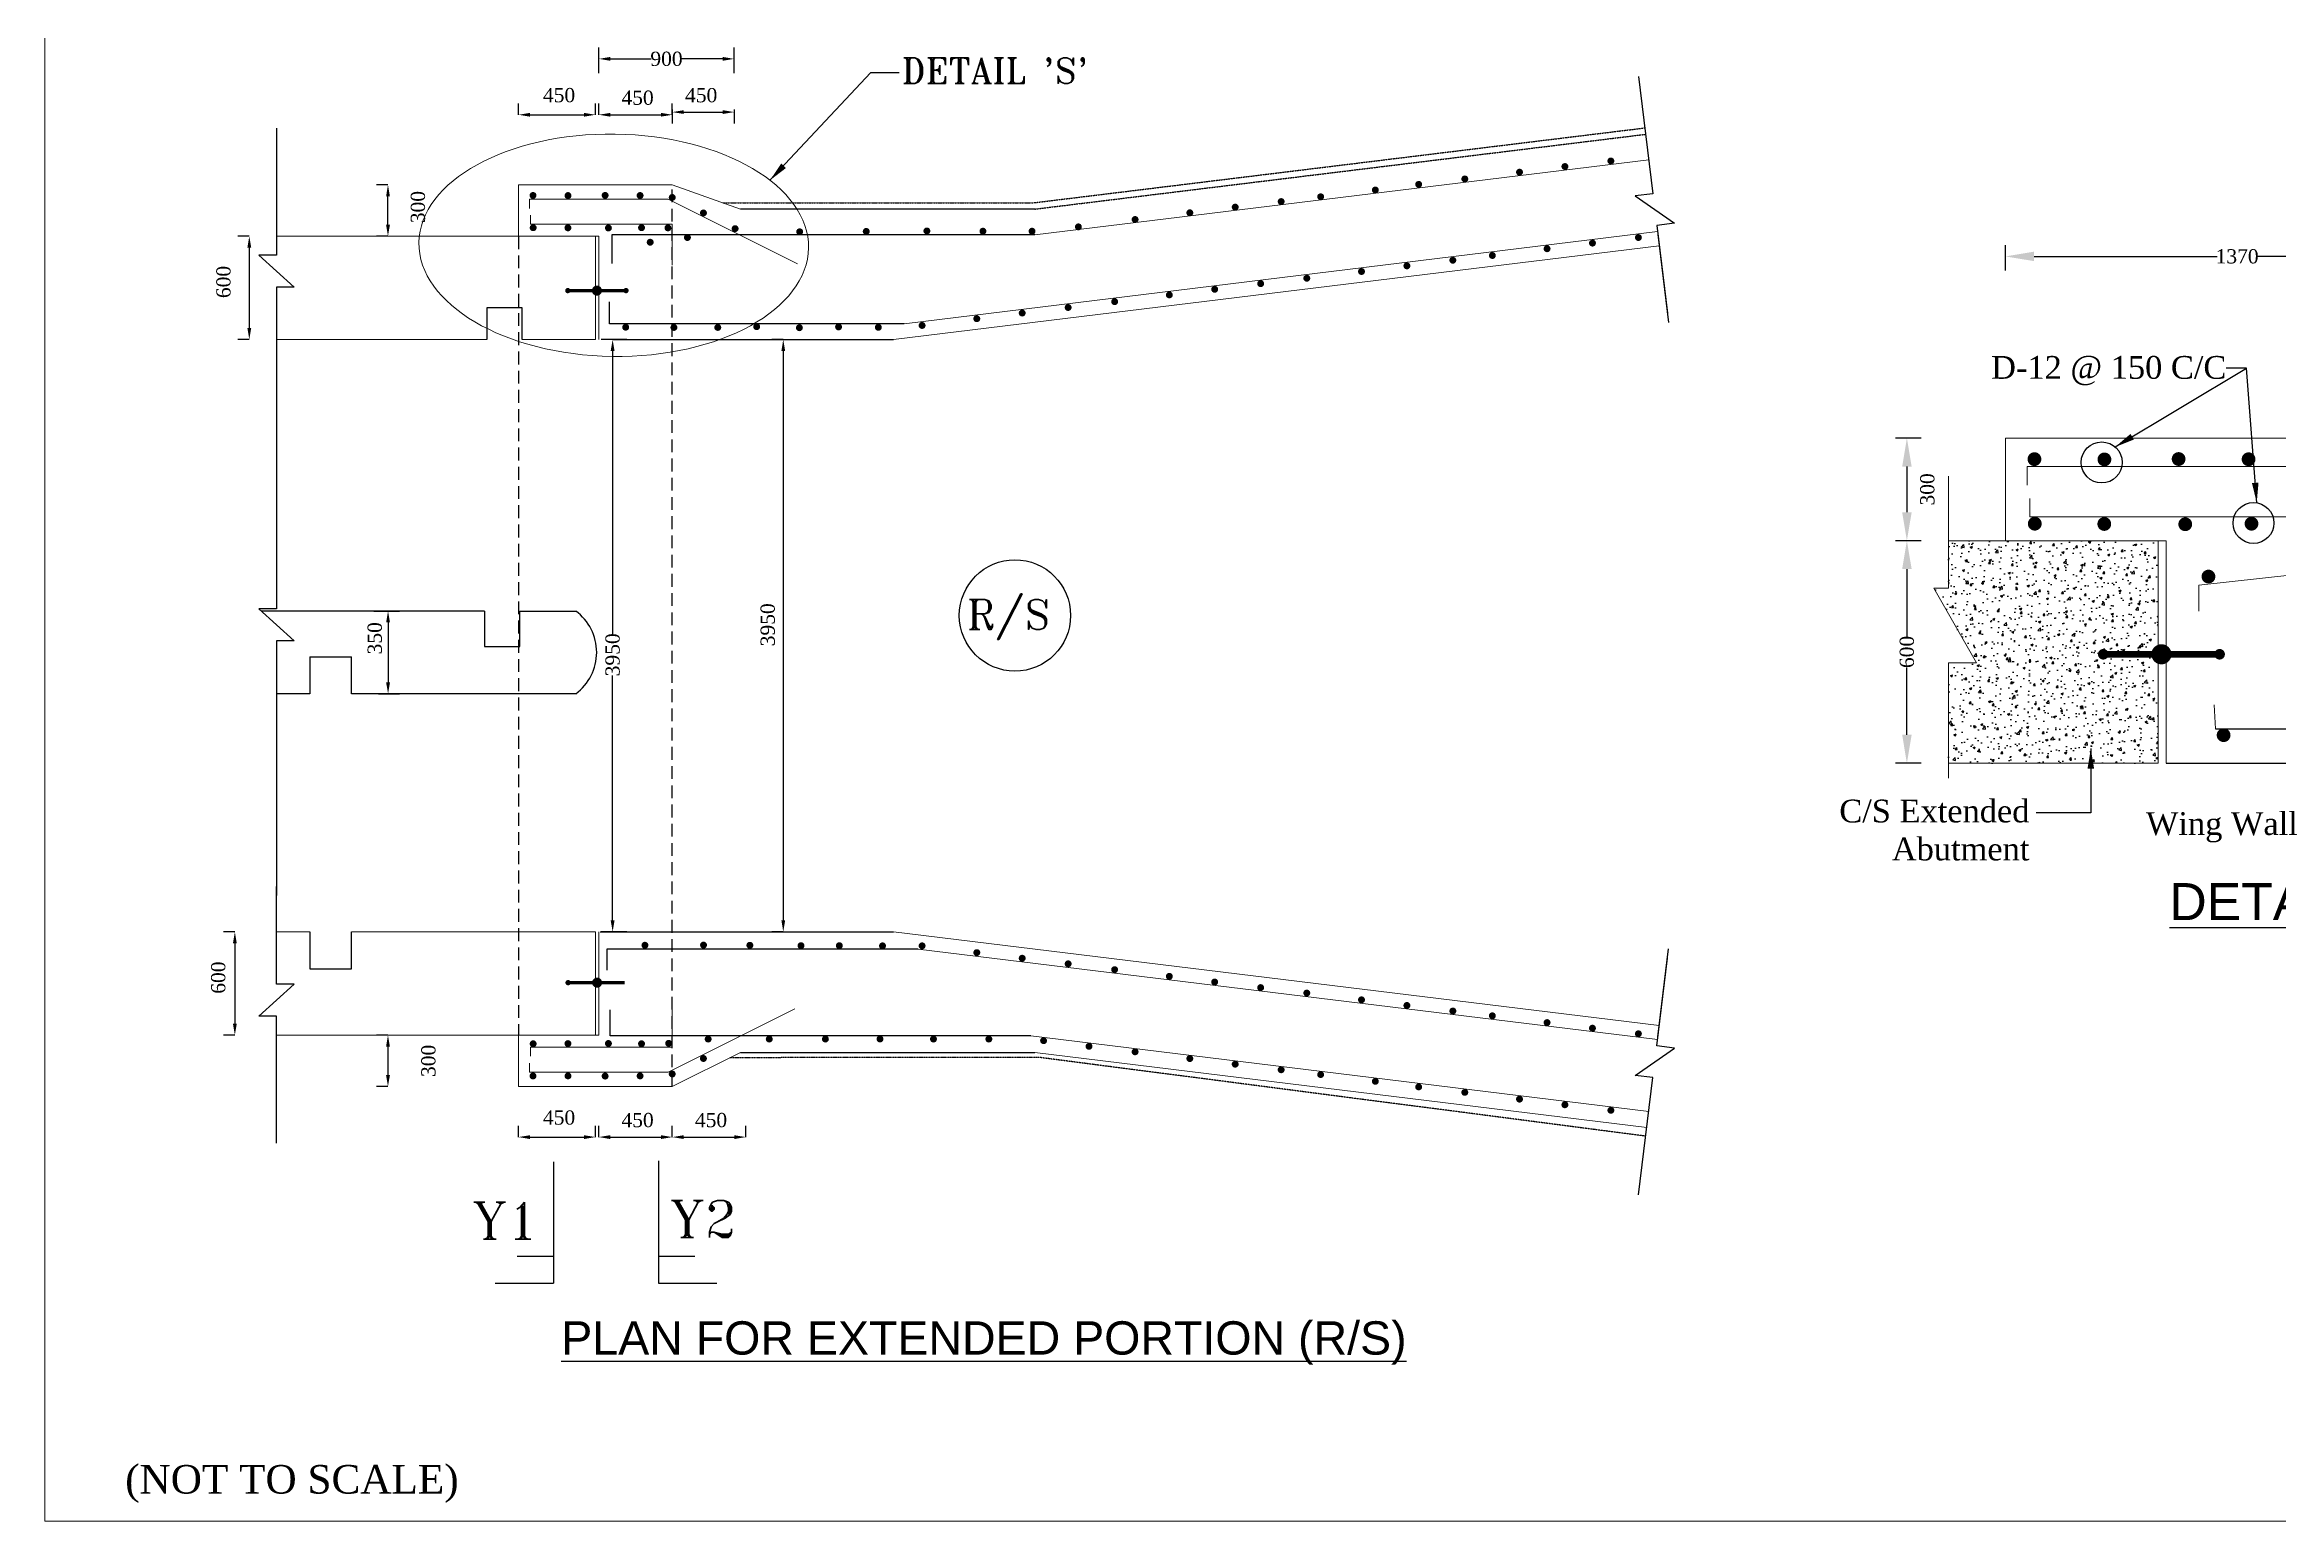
# Model space of a CAD drawing. Extents: x -545075 to 1728153, y -708141 to -305611.
# Drawn here: x 700564 to 739812, y -656450 to -630524 of the extents above; entities that cross this region are included whole.
import ezdxf

# ---------------------------------------------------------------- set-up
doc = ezdxf.new("R2010")
doc.units = 0
doc.header["$MEASUREMENT"] = 0
doc.linetypes.add('DASHED', pattern=[0.75, 0.5, -0.25])
doc.layers.get('0').update_dxf_attribs({"linetype": 'CONTINUOUS'})
doc.layers.get('DEFPOINTS').update_dxf_attribs({"linetype": 'CONTINUOUS'})
doc.layers.add('LINE', color=7, linetype='CONTINUOUS')
doc.layers.add('Other line', color=7, linetype='CONTINUOUS', lineweight=15)
doc.styles.add('Arial-200', font='arial.ttf')
doc.styles.add('BIG', font='ROMANT.SHX')
doc.styles.get("Standard").update_dxf_attribs({"font": 'times.ttf', "height": 250})
doc.dimstyles.new('3', dxfattribs={"dimtxt": 225, "dimasz": 350, "dimexe": 100, "dimexo": 25, "dimgap": 9, "dimtad": 0, "dimdec": 0, "dimzin": 0, "dimdsep": 46, "dimtxsty": 'Standard', "dimcen": 0, "dimclrt": 256, "dimadec": 0, "dimazin": 0, "dimtfac": 1, "dimtdec": 0, "dimtofl": 0, "dimtmove": 2, "dimatfit": 3, "dimfxl": 1, "dimtolj": 1, "dimtzin": 0, "dimarcsym": 0})

# ---------------------------------------------------------------- blocks, each defined once
blk = doc.blocks.new('*D254')
at = {"layer": 'DEFPOINTS', "color": 0, "lineweight": -2}
for p in [(704157, -633886), (704157, -635700), (704157, -635700)]:
    blk.add_point(p, dxfattribs=at)
at = {"layer": 'LINE', "color": 7, "lineweight": -2}
for p, q in [((704157, -633886), (703957, -633886)), ((704157, -634086), (704157, -635500)), ((704157, -635700), (703957, -635700))]:
    blk.add_line(p, q, dxfattribs=at)
for points in [[(704124, -634086), (704191, -634086), (704157, -633886)], [(704124, -635500), (704191, -635500), (704157, -635700)]]:
    blk.add_solid(points, dxfattribs=at)
at = {"layer": 'LINE', "color": 7, "insert": (703705, -634690), "char_height": 250, "attachment_point": 5, "rotation": 90}
blk.add_mtext('\\A1;600', dxfattribs=at)
blk = doc.blocks.new('*D255')
at = {"layer": 'DEFPOINTS', "color": 0, "lineweight": -2}
for p in [(706593, -632986), (706593, -632986), (706593, -633886)]:
    blk.add_point(p, dxfattribs=at)
at = {"layer": 'LINE', "color": 7, "lineweight": -2}
for p, q in [((706593, -632986), (706393, -632986)), ((706593, -633686), (706593, -633186)), ((706593, -633886), (706393, -633886))]:
    blk.add_line(p, q, dxfattribs=at)
for points in [[(706560, -633186), (706627, -633186), (706593, -632986)], [(706560, -633686), (706627, -633686), (706593, -633886)]]:
    blk.add_solid(points, dxfattribs=at)
at = {"layer": 'LINE', "color": 7, "insert": (707120, -633375), "char_height": 250, "attachment_point": 5, "rotation": 90}
blk.add_mtext('\\A1;300', dxfattribs=at)
blk = doc.blocks.new('*D256')
at = {"layer": 'DEFPOINTS', "color": 0, "lineweight": -2}
for p in [(710983, -635700), (710539, -646100), (711297, -646100)]:
    blk.add_point(p, dxfattribs=at)
at = {"layer": 'LINE', "color": 7, "lineweight": -2}
for p, q in [((710789, -635700), (710339, -635700)), ((710539, -635900), (710539, -640872)), ((710539, -645900), (710539, -641600)), ((710789, -646100), (710339, -646100))]:
    blk.add_line(p, q, dxfattribs=at)
for points in [[(710505, -635900), (710572, -635900), (710539, -635700)], [(710505, -645900), (710572, -645900), (710539, -646100)]]:
    blk.add_solid(points, dxfattribs=at)
at = {"layer": 'LINE', "color": 7, "insert": (710539, -641236), "char_height": 250, "attachment_point": 5, "rotation": 90}
blk.add_mtext('\\A1;3950', dxfattribs=at)
blk = doc.blocks.new('*D257')
at = {"layer": 'DEFPOINTS', "color": 0, "lineweight": -2}
for p in [(708887, -649704), (710237, -649704), (710237, -649704)]:
    blk.add_point(p, dxfattribs=at)
at = {"layer": 'LINE', "color": 7, "lineweight": -2}
for p, q in [((708887, -649704), (708887, -649504)), ((710237, -649704), (710237, -649504)), ((709087, -649704), (710037, -649704))]:
    blk.add_line(p, q, dxfattribs=at)
for points in [[(709087, -649671), (709087, -649738), (708887, -649704)], [(710037, -649671), (710037, -649738), (710237, -649704)]]:
    blk.add_solid(points, dxfattribs=at)
at = {"layer": 'LINE', "color": 7, "insert": (709598, -649362), "char_height": 250, "attachment_point": 5}
blk.add_mtext('\\A1;450', dxfattribs=at)
blk = doc.blocks.new('*D258')
at = {"layer": 'DEFPOINTS', "color": 0, "lineweight": -2}
for p in [(706593, -647916), (706593, -648816), (706593, -648816)]:
    blk.add_point(p, dxfattribs=at)
at = {"layer": 'LINE', "color": 7, "lineweight": -2}
for p, q in [((706593, -647916), (706393, -647916)), ((706593, -648116), (706593, -648616)), ((706593, -648816), (706393, -648816))]:
    blk.add_line(p, q, dxfattribs=at)
for points in [[(706560, -648116), (706627, -648116), (706593, -647916)], [(706560, -648616), (706627, -648616), (706593, -648816)]]:
    blk.add_solid(points, dxfattribs=at)
at = {"layer": 'LINE', "color": 7, "insert": (707304, -648366), "char_height": 250, "attachment_point": 5, "rotation": 90}
blk.add_mtext('\\A1;300', dxfattribs=at)
blk = doc.blocks.new('*D259')
at = {"layer": 'DEFPOINTS', "color": 0, "lineweight": -2}
for p in [(710297, -649704), (711587, -649704), (711587, -649704)]:
    blk.add_point(p, dxfattribs=at)
at = {"layer": 'LINE', "color": 7, "lineweight": -2}
for p, q in [((710297, -649704), (710297, -649504)), ((711587, -649704), (711587, -649504)), ((710497, -649704), (711387, -649704))]:
    blk.add_line(p, q, dxfattribs=at)
for points in [[(710497, -649671), (710497, -649738), (710297, -649704)], [(711387, -649671), (711387, -649738), (711587, -649704)]]:
    blk.add_solid(points, dxfattribs=at)
at = {"layer": 'LINE', "color": 7, "insert": (710977, -649407), "char_height": 250, "attachment_point": 5}
blk.add_mtext('\\A1;450', dxfattribs=at)
blk = doc.blocks.new('*D260')
at = {"layer": 'DEFPOINTS', "color": 0, "lineweight": -2}
for p in [(713536, -635700), (713536, -646100), (713536, -646100)]:
    blk.add_point(p, dxfattribs=at)
at = {"layer": 'LINE', "color": 7, "lineweight": -2}
for p, q in [((713536, -635700), (713336, -635700)), ((713536, -635900), (713536, -645900)), ((713536, -646100), (713336, -646100))]:
    blk.add_line(p, q, dxfattribs=at)
for points in [[(713503, -635900), (713569, -635900), (713536, -635700)], [(713503, -645900), (713569, -645900), (713536, -646100)]]:
    blk.add_solid(points, dxfattribs=at)
at = {"layer": 'LINE', "color": 7, "insert": (713264, -640709), "char_height": 250, "attachment_point": 5, "rotation": 90}
blk.add_mtext('\\A1;3950', dxfattribs=at)
blk = doc.blocks.new('*D262')
at = {"layer": 'DEFPOINTS', "color": 0, "lineweight": -2}
for p in [(708887, -631754), (710237, -631754), (710237, -631754)]:
    blk.add_point(p, dxfattribs=at)
at = {"layer": 'LINE', "color": 7, "lineweight": -2}
for p, q in [((708887, -631754), (708887, -631554)), ((709087, -631754), (710037, -631754)), ((710237, -631754), (710237, -631554))]:
    blk.add_line(p, q, dxfattribs=at)
for points in [[(709087, -631721), (709087, -631787), (708887, -631754)], [(710037, -631721), (710037, -631787), (710237, -631754)]]:
    blk.add_solid(points, dxfattribs=at)
at = {"layer": 'LINE', "color": 7, "insert": (709598, -631411), "char_height": 250, "attachment_point": 5}
blk.add_mtext('\\A1;450', dxfattribs=at)
blk = doc.blocks.new('*D263')
at = {"layer": 'DEFPOINTS', "color": 0, "lineweight": -2}
for p in [(710297, -631754), (711587, -631754), (711587, -631754)]:
    blk.add_point(p, dxfattribs=at)
at = {"layer": 'LINE', "color": 7, "lineweight": -2}
for p, q in [((710297, -631754), (710297, -631554)), ((710497, -631754), (711387, -631754)), ((711587, -631754), (711587, -631554))]:
    blk.add_line(p, q, dxfattribs=at)
for points in [[(710497, -631721), (710497, -631787), (710297, -631754)], [(711387, -631721), (711387, -631787), (711587, -631754)]]:
    blk.add_solid(points, dxfattribs=at)
at = {"layer": 'LINE', "color": 7, "insert": (710977, -631456), "char_height": 250, "attachment_point": 5}
blk.add_mtext('\\A1;450', dxfattribs=at)
blk = doc.blocks.new('*D264')
at = {"layer": 'DEFPOINTS', "color": 0, "lineweight": -2}
for p in [(703904, -646100), (703904, -647913), (703904, -647913)]:
    blk.add_point(p, dxfattribs=at)
at = {"layer": 'LINE', "color": 7, "lineweight": -2}
for p, q in [((703904, -646100), (703704, -646100)), ((703904, -646300), (703904, -647713)), ((703904, -647913), (703704, -647913))]:
    blk.add_line(p, q, dxfattribs=at)
for points in [[(703870, -646300), (703937, -646300), (703904, -646100)], [(703870, -647713), (703937, -647713), (703904, -647913)]]:
    blk.add_solid(points, dxfattribs=at)
at = {"layer": 'LINE', "color": 7, "insert": (703613, -646904), "char_height": 250, "attachment_point": 5, "rotation": 90}
blk.add_mtext('\\A1;600', dxfattribs=at)
blk = doc.blocks.new('*D243')
at = {"layer": 'DEFPOINTS', "color": 0, "lineweight": -2}
for p in [(743138, -634241), (735004, -638951), (743138, -638799)]:
    blk.add_point(p, dxfattribs=at)
at = {"layer": 'LINE', "color": 7, "lineweight": -2}
for p, q in [((735004, -634491), (735004, -634041)), ((735504, -634241), (738721, -634241)), ((742638, -634241), (739421, -634241)), ((743138, -634491), (743138, -634041))]:
    blk.add_line(p, q, dxfattribs=at)
for points in [[(735504, -634158), (735504, -634324), (735004, -634241)], [(742638, -634158), (742638, -634324), (743138, -634241)]]:
    blk.add_solid(points, dxfattribs=at)
at = {"layer": 'LINE', "color": 7, "insert": (739071, -634241), "char_height": 250, "attachment_point": 5}
blk.add_mtext('\\A1;1370', dxfattribs=at)
blk = doc.blocks.new('*D244')
at = {"layer": 'DEFPOINTS', "color": 0, "lineweight": -2}
for p in [(736852, -639232), (733271, -643140), (736852, -643140)]:
    blk.add_point(p, dxfattribs=at)
at = {"layer": 'LINE', "color": 7, "lineweight": -2}
for p, q in [((733521, -639232), (733071, -639232)), ((733271, -639732), (733271, -640915)), ((733271, -642640), (733271, -641457)), ((733521, -643140), (733071, -643140))]:
    blk.add_line(p, q, dxfattribs=at)
for points in [[(733188, -639732), (733355, -639732), (733271, -639232)], [(733188, -642640), (733355, -642640), (733271, -643140)]]:
    blk.add_solid(points, dxfattribs=at)
at = {"layer": 'LINE', "color": 7, "insert": (733271, -641186), "char_height": 250, "attachment_point": 5, "rotation": 90}
blk.add_mtext('\\A1;600', dxfattribs=at)
blk = doc.blocks.new('*D245')
at = {"layer": 'DEFPOINTS', "color": 0, "lineweight": -2}
for p in [(736852, -637432), (733271, -639232), (736852, -639232)]:
    blk.add_point(p, dxfattribs=at)
at = {"layer": 'LINE', "color": 7, "lineweight": -2}
for p, q in [((733521, -637432), (733071, -637432)), ((733271, -637932), (733271, -638732)), ((733521, -639232), (733071, -639232))]:
    blk.add_line(p, q, dxfattribs=at)
for points in [[(733188, -637932), (733355, -637932), (733271, -637432)], [(733188, -638732), (733355, -638732), (733271, -639232)]]:
    blk.add_solid(points, dxfattribs=at)
at = {"layer": 'LINE', "color": 7, "insert": (733631, -638332), "char_height": 250, "attachment_point": 5, "rotation": 90}
blk.add_mtext('\\A1;300', dxfattribs=at)
blk = doc.blocks.new('*D91')
at = {"layer": 'DEFPOINTS', "color": 0, "lineweight": -2}
for p in [(711587, -631654), (712673, -631654), (712673, -631707)]:
    blk.add_point(p, dxfattribs=at)
at = {"layer": 'LINE', "color": 7, "lineweight": -2}
for p, q in [((711587, -631659), (711587, -631907)), ((711787, -631707), (712473, -631707)), ((712673, -631659), (712673, -631907))]:
    blk.add_line(p, q, dxfattribs=at)
for points in [[(711787, -631674), (711787, -631740), (711587, -631707)], [(712473, -631674), (712473, -631740), (712673, -631707)]]:
    blk.add_solid(points, dxfattribs=at)
at = {"layer": 'LINE', "color": 7, "insert": (712094, -631412), "char_height": 250, "attachment_point": 5}
blk.add_mtext('\\A1;450', dxfattribs=at)
blk = doc.blocks.new('*D92')
at = {"layer": 'DEFPOINTS', "color": 0, "lineweight": -2}
for p in [(711587, -649704), (712877, -649704), (712877, -649704)]:
    blk.add_point(p, dxfattribs=at)
at = {"layer": 'LINE', "color": 7, "lineweight": -2}
for p, q in [((711587, -649704), (711587, -649504)), ((712877, -649704), (712877, -649504)), ((711787, -649704), (712677, -649704))]:
    blk.add_line(p, q, dxfattribs=at)
for points in [[(711787, -649671), (711787, -649738), (711587, -649704)], [(712677, -649671), (712677, -649738), (712877, -649704)]]:
    blk.add_solid(points, dxfattribs=at)
at = {"layer": 'LINE', "color": 7, "insert": (712267, -649407), "char_height": 250, "attachment_point": 5}
blk.add_mtext('\\A1;450', dxfattribs=at)
blk = doc.blocks.new('*D99')
at = {"layer": 'DEFPOINTS', "color": 0, "lineweight": -2}
for p in [(712673, -630773), (710297, -631275), (712673, -631380)]:
    blk.add_point(p, dxfattribs=at)
at = {"layer": 'LINE', "color": 7, "lineweight": -2}
for p, q in [((710297, -631023), (710297, -630573)), ((712673, -631023), (712673, -630573)), ((710497, -630773), (711213, -630773)), ((712473, -630773), (711757, -630773))]:
    blk.add_line(p, q, dxfattribs=at)
for points in [[(710497, -630739), (710497, -630806), (710297, -630773)], [(712473, -630739), (712473, -630806), (712673, -630773)]]:
    blk.add_solid(points, dxfattribs=at)
at = {"layer": 'LINE', "color": 7, "insert": (711485, -630773), "char_height": 250, "attachment_point": 5}
blk.add_mtext('\\A1;900', dxfattribs=at)
blk = doc.blocks.new('*D882')
at = {"layer": 'DEFPOINTS', "color": 0, "lineweight": -2}
for p in [(706143, -640467), (706423, -641921), (706595, -641921)]:
    blk.add_point(p, dxfattribs=at)
at = {"layer": 'LINE', "color": 7, "lineweight": -2}
for p, q in [((706345, -640467), (706795, -640467)), ((706595, -640667), (706595, -641721)), ((706428, -641921), (706795, -641921))]:
    blk.add_line(p, q, dxfattribs=at)
for points in [[(706561, -640667), (706628, -640667), (706595, -640467)], [(706561, -641721), (706628, -641721), (706595, -641921)]]:
    blk.add_solid(points, dxfattribs=at)
at = {"layer": 'LINE', "color": 7, "insert": (706362, -640946), "char_height": 250, "attachment_point": 5, "rotation": 90}
blk.add_mtext('\\A1;350', dxfattribs=at)

msp = doc.modelspace()

# ---------------------------------------------------------------- hatches: boundary and pattern name
at = {"layer": 'LINE'}
h = msp.add_hatch(dxfattribs=at)
h.set_pattern_fill('AR-CONC', color=0, scale=56, style=0)
h.set_pattern_definition([(50, (269311.65, 17341.43), (401.6657, -35.1412), [42, -462]), (355, (269311.65, 17341.43), (-77.70075, 421.2276), [33.6, -369.6]), (100.4514, (269345.13, 17338.5), (323.96525, 386.08614), [35.6945, -392.63958]), (46.1842, (269311.65, 17453.43), (597.655, -92.69065), [63, -693]), (96.6356, (269361.46, 17445.7), (523.4111, 545.506), [53.54176, -588.9593]), (351.1842, (269311.65, 17453.4), (523.4107, 545.5064), [50.4, -554.4]), (21, (269367.65, 17425.43), (334.26795, -225.46658), [42, -462]), (326, (269367.65, 17425.43), (136.25659, 406.08403), [33.6, -369.6]), (71.4514, (269395.5, 17406.64), (470.52467, 180.61708), [35.6945, -392.63958]), (37.5, (269311.65, 17341.43), (6.80952, 186.420558), [0, -365.12, 0, -375.2, 0, -371]), (7.5, (269311.65, 17341.43), (147.31894, 220.87056), [0, -213.92, 0, -356.72, 0, -141.4]), (327.5, (269186.77, 17341.43), (298.940564, -12.630728), [0, -140, 0, -436.8, 0, -579.6]), (317.5, (269130.77, 17341.43), (326.584255, 56.05879), [0, -182, 0, -290.08, 0, -411.6])])
h.paths.add_polyline_path([(736766.85, -641228.391), (737653.655, -641228.391, 0.223199069), (737686.771, -641295.806), (737686.771, -643139.765), (733999.17, -643139.765), (733999.17, -641379.639), (734494.17, -641379.639), (733744.17, -640064.639), (733999.17, -640064.639), (733999.17, -639232.286), (737686.771, -639232.286), (737686.771, -641157.902, 0.232347258), (737653.655, -641228.391), (736766.85, -641228.391, 1.016664438), (736673.906, -641226.854, 0.983608714)])

# ---------------------------------------------------------------- linework, layer by layer
at = {"color": 7, "linetype": 'ByBlock', "lineweight": 20}
msp.add_lwpolyline([(700563.752, -656449.814), (700563.752, -605555.167), (772535.981, -605555.167), (772535.981, -656449.814), (700563.752, -656449.814)], close=True, dxfattribs=at)
at = {"linetype": 'ByBlock'}
for centre in [(736692.767, -637858.791), (739358.767, -638921.791)]:
    msp.add_circle(centre, 359.933, dxfattribs=at)
at = {"layer": 'LINE', "color": 0}
for p, q in [((728558.104, -631084.482), (728809.701, -633139.508)), ((704634.425, -631987.314), (704634.425, -634057.683)), ((704634.425, -632150.494), (704634.425, -634220.863)), ((728809.701, -633139.508), (728500.859, -633177.319)), ((728500.859, -633177.319), (729186.773, -633658.984)), ((729186.773, -633658.984), (728877.93, -633696.796)), ((728877.93, -633696.796), (729066.628, -635238.065)), ((728897.76, -633858.766), (729086.458, -635400.035)), ((704634.425, -634220.863), (704323.276, -634220.863)), ((704323.276, -634220.863), (704945.573, -634782.312)), ((704634.425, -634782.312), (704634.425, -636335.089)), ((704945.573, -634782.312), (704634.425, -634782.312)), ((704634.425, -634945.492), (704634.425, -640429)), ((704634.425, -640429), (704323.276, -640429)), ((704323.276, -640429), (704945.573, -640990.449)), ((704945.573, -640990.449), (704634.425, -640990.449)), ((704634.425, -640990.449), (704634.425, -645464.458)), ((704634.425, -646854.055), (704634.425, -645301.278)), ((704634.425, -647017.235), (704634.425, -645464.458)), ((728897.76, -647940.781), (729086.458, -646399.512)), ((728877.93, -648102.751), (729066.628, -646561.482)), ((704323.276, -647578.684), (704945.573, -647017.235)), ((704945.573, -647017.235), (704634.425, -647017.235)), ((704634.425, -647578.684), (704323.276, -647578.684)), ((704634.425, -649649.053), (704634.425, -647578.684)), ((704634.425, -649812.233), (704634.425, -647741.864)), ((728500.859, -648622.228), (729186.773, -648140.563)), ((729186.773, -648140.563), (728877.93, -648102.751)), ((728809.701, -648660.04), (728500.859, -648622.228)), ((728558.104, -650715.065), (728809.701, -648660.04))]:
    msp.add_line(p, q, dxfattribs=at)
at = {"layer": 'LINE', "linetype": 'DASHED'}
for p, q in [((717922.842, -633300.091), (728668.296, -631984.522)), ((717955.487, -633409.733), (728682.004, -632096.483)), ((712473.331, -633300.091), (717922.842, -633300.091)), ((718024.471, -648304.446), (712597.566, -648310.448)), ((728683.903, -649687.552), (718024.471, -648304.446))]:
    msp.add_line(p, q, dxfattribs=at)
at = {"layer": 'LINE', "color": 0, "linetype": 'DASHED', "ltscale": 450}
for p, q in [((711586.764, -648815.849), (711586.764, -632986.233)), ((708886.764, -633886.233), (708886.764, -647915.849))]:
    msp.add_line(p, q, dxfattribs=at)
at = {"layer": 'LINE', "color": 0, "linetype": 'ByBlock', "lineweight": -2}
for p, q in [((717955.487, -633409.733), (712783.043, -633409.733)), ((717955.487, -633863.388), (710526.842, -633863.388)), ((710526.842, -633863.388), (710526.842, -634365)), ((708949.842, -635142), (708331.842, -635142)), ((708331.842, -635142), (708331.842, -635699.673)), ((708949.842, -635699.673), (708949.842, -635142)), ((710483.842, -635426.577), (710483.842, -635038)), ((715660.186, -635426.577), (710483.842, -635426.577)), ((710546.764, -635699.673), (715469.209, -635699.673)), ((715469.209, -635699.673), (715469.209, -635699.673)), ((708288.882, -640467), (704365.395, -640467)), ((708288.882, -640467), (708288.882, -641089.08)), ((708910.962, -641089.08), (708910.962, -640467)), ((708910.962, -640467), (709890.604, -640467)), ((705219.842, -641269.394), (705219.842, -641918.52)), ((705219.842, -641269.394), (705950.842, -641269.394)), ((705950.842, -641918.52), (705950.842, -641269.394)), ((708288.882, -641089.08), (708910.962, -641089.08)), ((705219.842, -641918.52), (704634.425, -641918.52)), ((709890.604, -641918.52), (705950.842, -641918.52)), ((738692.392, -642533.513), (742838.842, -642533.513)), ((737823.771, -643139.765), (742820.842, -643139.765)), ((705219.842, -646099.874), (705219.842, -646749)), ((705950.842, -646749), (705950.842, -646099.874)), ((710321.764, -646099.874), (715469.209, -646099.874)), ((715903.519, -646403), (710434.842, -646403)), ((710434.842, -646403), (710434.842, -646776)), ((705219.842, -646749), (705950.842, -646749)), ((710493.842, -647923.718), (710493.842, -647468)), ((717884.815, -647923.718), (710493.842, -647923.718)), ((712783.043, -648217.709), (715469.209, -648217.709)), ((715469.209, -648217.709), (717955.487, -648217.709))]:
    msp.add_line(p, q, dxfattribs=at)
at = {"layer": 'LINE'}
for p, q in [((709498.36, -650140.932), (709498.36, -652266.38)), ((709498.36, -650140.932), (709498.36, -652266.38)), ((711344.89, -650121.932), (711344.89, -652266.38)), ((711344.89, -650121.932), (711344.89, -652266.38)), ((708862.244, -651793.532), (709498.36, -651793.532)), ((711344.89, -651793.532), (711981.006, -651793.532)), ((708475.163, -652266.38), (709498.36, -652266.38)), ((711344.89, -652266.38), (712368.087, -652266.38))]:
    msp.add_line(p, q, dxfattribs=at)
at = {"layer": 'LINE', "color": 0}
for points, const_width in [([(727234.308, -632663.162, 1), (727294.788, -632663.162, 1)], 60.48), ([(728041.234, -632565.499, 1), (728101.714, -632565.499, 1)], 60.48), ([(723905.503, -633075.031, 1), (723965.983, -633075.031, 1)], 60.48), ([(724665.894, -632976.696, 1), (724726.374, -632976.696, 1)], 60.48), ([(725475.986, -632880.677, 1), (725536.466, -632880.677, 1)], 60.48), ([(726437.102, -632762.044, 1), (726497.582, -632762.044, 1)], 60.48), ([(709110.313, -633170.486, 1), (709170.793, -633170.486, 1)], 60.48), ([(709724.7, -633172.7, 1), (709785.18, -633172.7, 1)], 60.48), ([(710376.497, -633169.29, 1), (710436.977, -633169.29, 1)], 60.48), ([(710990.883, -633171.504, 1), (711051.363, -633171.504, 1)], 60.48), ([(711555.317, -633205.823, 1), (711615.797, -633205.823, 1)], 60.48), ([(712103.679, -633477.701, 1), (712164.159, -633477.701, 1)], 60.48), ([(720646.228, -633474.58, 1), (720706.708, -633474.58, 1)], 60.48), ([(721443.434, -633375.698, 1), (721503.914, -633375.698, 1)], 60.48), ([(722250.359, -633278.035, 1), (722310.839, -633278.035, 1)], 60.48), ([(722944.387, -633193.664, 1), (723004.867, -633193.664, 1)], 60.48), ([(709113.208, -633737.22, 1), (709173.688, -633737.22, 1)], 60.48), ([(709723.641, -633739.612, 1), (709784.121, -633739.612, 1)], 60.48), ([(710434.618, -633742.005, 1), (710495.098, -633742.005, 1)], 60.48), ([(711016.329, -633737.22, 1), (711076.809, -633737.22, 1)], 60.48), ([(711480.225, -633740.306, 1), (711540.705, -633740.306, 1)], 60.48), ([(711822.093, -633909.397, 1), (711882.573, -633909.397, 1)], 60.48), ([(712660.395, -633753.602, 1), (712720.875, -633753.602, 1)], 60.48), ([(713793.816, -633808.578, 1), (713854.296, -633808.578, 1)], 60.48), ([(714963.051, -633802.177, 1), (715023.531, -633802.177, 1)], 60.48), ([(716028.051, -633794.177, 1), (716088.531, -633794.177, 1)], 60.48), ([(717013.051, -633798.177, 1), (717073.531, -633798.177, 1)], 60.48), ([(717874.696, -633798.177, 1), (717935.176, -633798.177, 1)], 60.48), ([(718689.051, -633722.177, 1), (718749.531, -633722.177, 1)], 60.48), ([(719685.112, -633593.213, 1), (719745.592, -633593.213, 1)], 60.48), ([(728525.116, -633909.77, 1), (728585.596, -633909.77, 1)], 60.48), ([(711168.782, -633992.329, 1), (711229.262, -633992.329, 1)], 60.48), ([(725265.841, -634309.32, 1), (725326.321, -634309.32, 1)], 60.48), ([(725959.868, -634224.949, 1), (726020.348, -634224.949, 1)], 60.48), ([(726920.984, -634106.316, 1), (726981.464, -634106.316, 1)], 60.48), ([(727718.19, -634007.434, 1), (727778.67, -634007.434, 1)], 60.48), ([(722700.593, -634624.499, 1), (722761.073, -634624.499, 1)], 60.48), ([(723661.709, -634505.865, 1), (723722.189, -634505.865, 1)], 60.48), ([(724458.915, -634406.983, 1), (724519.395, -634406.983, 1)], 60.48), ([(709728.652, -634841.465, 1), (709775.137, -634841.465, 1)], 46.484), ([(710218.52, -634841.465, 1), (710306.841, -634841.465, 1)], 88.32), ([(710750.224, -634841.465, 1), (710796.709, -634841.465, 1)], 46.484), ([(719325.253, -635035.696, 1), (719385.733, -635035.696, 1)], 60.48), ([(720286.369, -634917.063, 1), (720346.849, -634917.063, 1)], 60.48), ([(721083.575, -634818.181, 1), (721144.055, -634818.181, 1)], 60.48), ([(721890.501, -634720.518, 1), (721950.981, -634720.518, 1)], 60.48), ([(710738.051, -635484.177, 1), (710798.531, -635484.177, 1)], 60.48), ([(711585.051, -635488.177, 1), (711645.531, -635488.177, 1)], 60.48), ([(712355.051, -635488.177, 1), (712415.531, -635488.177, 1)], 60.48), ([(713038.051, -635474.177, 1), (713098.531, -635474.177, 1)], 60.48), ([(714477.051, -635479.177, 1), (714537.531, -635479.177, 1)], 60.48), ([(715175.051, -635485.177, 1), (715235.531, -635485.177, 1)], 60.48), ([(715944.051, -635453.177, 1), (716004.531, -635453.177, 1)], 60.48), ([(716905.167, -635334.543, 1), (716965.647, -635334.543, 1)], 60.48), ([(717702.373, -635235.661, 1), (717762.853, -635235.661, 1)], 60.48), ([(718509.299, -635137.998, 1), (718569.779, -635137.998, 1)], 60.48), ([(713789.051, -635493.177, 1), (713849.531, -635493.177, 1)], 60.48), ([(735450.869, -637800.792, 1), (735571.829, -637800.792, 1)], 120.96), ([(736679.642, -637805.219, 1), (736800.602, -637805.219, 1)], 120.96), ([(737983.236, -637798.4, 1), (738104.196, -637798.4, 1)], 120.96), ([(739212.008, -637802.827, 1), (739332.968, -637802.827, 1)], 120.96), ([(735456.658, -638934.26, 1), (735577.618, -638934.26, 1)], 120.96), ([(736677.524, -638939.045, 1), (736798.484, -638939.045, 1)], 120.96), ([(738099.479, -638943.83, 1), (738220.439, -638943.83, 1)], 120.96), ([(739262.9, -638934.26, 1), (739383.86, -638934.26, 1)], 120.96), ([(738507.343, -639862.539, 1), (738628.303, -639862.539, 1)], 120.96), ([(736673.906, -641226.854, 1), (736766.875, -641226.854, 1)], 92.969), ([(737653.642, -641226.854, 1), (737830.283, -641226.854, 1)], 176.641), ([(738717.05, -641226.854, 1), (738810.019, -641226.854, 1)], 92.969), ([(738773.457, -642646.772, 1), (738894.417, -642646.772, 1)], 120.96), ([(711076.051, -646335.37, -1), (711136.531, -646335.37, -1)], 60.48), ([(712105.051, -646332.37, -1), (712165.531, -646332.37, -1)], 60.48), ([(712919.051, -646336.37, -1), (712979.531, -646336.37, -1)], 60.48), ([(713817.051, -646343.37, -1), (713877.531, -646343.37, -1)], 60.48), ([(714490.051, -646343.37, -1), (714550.531, -646343.37, -1)], 60.48), ([(715249.051, -646346.37, -1), (715309.531, -646346.37, -1)], 60.48), ([(715944.051, -646346.37, -1), (716004.531, -646346.37, -1)], 60.48), ([(716905.167, -646465.004, -1), (716965.647, -646465.004, -1)], 60.48), ([(717702.373, -646563.886, -1), (717762.853, -646563.886, -1)], 60.48), ([(718509.299, -646661.549, -1), (718569.779, -646661.549, -1)], 60.48), ([(719325.253, -646763.851, -1), (719385.733, -646763.851, -1)], 60.48), ([(709732.397, -646992.588, 1), (709778.881, -646992.588, 1)], 46.484), ([(710222.264, -646992.588, 1), (710310.585, -646992.588, 1)], 88.32), ([(720286.369, -646882.484, -1), (720346.849, -646882.484, -1)], 60.48), ([(721083.575, -646981.366, -1), (721144.055, -646981.366, -1)], 60.48), ([(721890.501, -647079.029, -1), (721950.981, -647079.029, -1)], 60.48), ([(722700.593, -647175.048, -1), (722761.073, -647175.048, -1)], 60.48), ([(723661.709, -647293.682, -1), (723722.189, -647293.682, -1)], 60.48), ([(724458.915, -647392.564, -1), (724519.395, -647392.564, -1)], 60.48), ([(725265.841, -647490.227, -1), (725326.321, -647490.227, -1)], 60.48), ([(725959.868, -647574.598, -1), (726020.348, -647574.598, -1)], 60.48), ([(712186.697, -647982.799, -1), (712247.177, -647982.799, -1)], 60.48), ([(713259.697, -647982.799, -1), (713320.177, -647982.799, -1)], 60.48), ([(714245.697, -647982.799, -1), (714306.177, -647982.799, -1)], 60.48), ([(715204.697, -647982.799, -1), (715265.177, -647982.799, -1)], 60.48), ([(716143.697, -647982.799, -1), (716204.177, -647982.799, -1)], 60.48), ([(717116.697, -647982.799, -1), (717177.177, -647982.799, -1)], 60.48), ([(718077.813, -648011.432, -1), (718138.293, -648011.432, -1)], 60.48), ([(726920.984, -647693.231, -1), (726981.464, -647693.231, -1)], 60.48), ([(727718.19, -647792.113, -1), (727778.67, -647792.113, -1)], 60.48), ([(728525.116, -647889.777, -1), (728585.596, -647889.777, -1)], 60.48), ([(709113.208, -648064.862, -1), (709173.688, -648064.862, -1)], 60.48), ([(709723.641, -648062.469, -1), (709784.121, -648062.469, -1)], 60.48), ([(710434.618, -648060.077, -1), (710495.098, -648060.077, -1)], 60.48), ([(711016.329, -648064.862, -1), (711076.809, -648064.862, -1)], 60.48), ([(711492.226, -648058.322, -1), (711552.706, -648058.322, -1)], 60.48), ([(712103.679, -648324.381, -1), (712164.159, -648324.381, -1)], 60.48), ([(718875.019, -648110.315, -1), (718935.499, -648110.315, -1)], 60.48), ([(719685.112, -648206.334, -1), (719745.592, -648206.334, -1)], 60.48), ([(720646.228, -648324.967, -1), (720706.708, -648324.967, -1)], 60.48), ([(721443.434, -648423.849, -1), (721503.914, -648423.849, -1)], 60.48), ([(709110.313, -648631.596, -1), (709170.793, -648631.596, -1)], 60.48), ([(709724.7, -648629.382, -1), (709785.18, -648629.382, -1)], 60.48), ([(710376.497, -648632.792, -1), (710436.977, -648632.792, -1)], 60.48), ([(710990.883, -648630.578, -1), (711051.363, -648630.578, -1)], 60.48), ([(711555.317, -648596.259, -1), (711615.797, -648596.259, -1)], 60.48), ([(722250.359, -648521.512, -1), (722310.839, -648521.512, -1)], 60.48), ([(722944.387, -648605.883, -1), (723004.867, -648605.883, -1)], 60.48), ([(723905.503, -648724.516, -1), (723965.983, -648724.516, -1)], 60.48), ([(724665.894, -648822.851, -1), (724726.374, -648822.851, -1)], 60.48), ([(725475.986, -648918.87, -1), (725536.466, -648918.87, -1)], 60.48), ([(726437.102, -649037.503, -1), (726497.582, -649037.503, -1)], 60.48), ([(727234.308, -649136.385, -1), (727294.788, -649136.385, -1)], 60.48), ([(728041.234, -649234.049, -1), (728101.714, -649234.049, -1)], 60.48)]:
    msp.add_lwpolyline(points, format="xyb", close=True, dxfattribs=dict(at, const_width=const_width))
for points, const_width in [([(709778.987, -634842.233), (710262.425, -634842.233), (710745.862, -634842.233)], 59.5), ([(736774.576, -641228.391), (737741.451, -641228.391), (738708.326, -641228.391)], 119), ([(709782.731, -646993.356), (710266.169, -646993.356), (710749.606, -646993.356)], 59.5)]:
    msp.add_lwpolyline(points, dxfattribs=dict(at, const_width=const_width))
at = {"layer": 'LINE'}
msp.add_circle((717605.506, -640545.679), 977.391, dxfattribs=at)
at = {"layer": 'LINE', "color": 0, "linetype": 'ByBlock', "lineweight": -2}
msp.add_arc((709359.53, -641192.76), 899.315, 306.1947671, 53.8052329, dxfattribs=at)
at = {"layer": 'Other line', "color": 0}
for p, q in [((717955.487, -633863.388), (728737.182, -632547.171)), ((711586.764, -632986.233), (708886.764, -632986.233)), ((708886.764, -632986.233), (708886.764, -633886.233)), ((711586.764, -632986.233), (712783.043, -633409.733)), ((709076.743, -633236.124), (711511.448, -633236.124)), ((709076.743, -633236.124), (709076.743, -633398.275)), ((711511.448, -633236.124), (713784.383, -634372.591)), ((709099.137, -633676.951), (709099.137, -633516.313)), ((709099.137, -633676.951), (711586.764, -633676.951)), ((711586.764, -633676.951), (711586.764, -634394.233)), ((715660.186, -635426.577), (728891.354, -633806.443)), ((710236.764, -633886.233), (704634.425, -633886.233)), ((708886.764, -633886.233), (710296.764, -633886.233)), ((710236.764, -633886.233), (710236.764, -635699.673)), ((710296.764, -633886.233), (710296.764, -635699.673)), ((715469.209, -635699.673), (728921.504, -634052.705)), ((708331.842, -635699.673), (704634.425, -635699.673)), ((710236.764, -635699.673), (708949.842, -635699.673)), ((740403.771, -637432.286), (735003.771, -637432.286)), ((735003.771, -637432.286), (735003.771, -639232.286)), ((735383.728, -637932.068), (740253.139, -637932.068)), ((735383.728, -637932.068), (735383.728, -638256.369)), ((735428.516, -638813.721), (735428.516, -638492.445)), ((735428.516, -638813.721), (740786.451, -638813.721)), ((738400.794, -640012.918), (748366.117, -638924.87)), ((737686.771, -639232.286), (733999.17, -639232.286)), ((735003.771, -639232.286), (737823.771, -639232.286)), ((737686.771, -643139.765), (737686.771, -639232.286)), ((737823.771, -639232.286), (737823.771, -643139.765)), ((738400.794, -640012.918), (738400.794, -640468.333)), ((738692.392, -642533.513), (738668.327, -642115.066)), ((737686.771, -643139.765), (733999.17, -643139.765)), ((705219.842, -646099.874), (704634.425, -646099.874)), ((709044.842, -646099.874), (705950.842, -646099.874)), ((710236.764, -646099.874), (709044.842, -646099.874)), ((710236.764, -647915.849), (710236.764, -646099.874)), ((710296.764, -647915.849), (710296.764, -646099.874)), ((715469.209, -646099.874), (728921.504, -647746.842)), ((715903.519, -646403), (728891.354, -647993.104)), ((711511.448, -648565.958), (713741.977, -647450.694)), ((711586.764, -648125.131), (711586.764, -647276.588)), ((710236.764, -647915.849), (704634.425, -647915.849)), ((708886.764, -648815.849), (708886.764, -647915.849)), ((708886.764, -647915.849), (710296.764, -647915.849)), ((717884.815, -647923.718), (728737.182, -649252.376)), ((709099.137, -648125.131), (711586.764, -648125.131)), ((709099.137, -648125.131), (709099.137, -648285.769)), ((711586.764, -648815.849), (712783.043, -648217.709)), ((717955.487, -648217.709), (728702.763, -649533.501)), ((709076.743, -648565.958), (709076.743, -648403.807)), ((709076.743, -648565.958), (711511.448, -648565.958)), ((711586.764, -648815.849), (708886.764, -648815.849))]:
    msp.add_line(p, q, dxfattribs=at)
msp.add_lwpolyline([(733999.17, -643401.639), (733999.17, -641379.639), (734494.17, -641379.639), (733744.17, -640064.639), (733999.17, -640064.639), (733999.17, -638099.639)], dxfattribs=at)
msp.add_ellipse((710558.748, -634045.028), major_axis=(3421.064, -47.045), ratio=0.570526397, start_param=-3.141592654, end_param=3.141592654, dxfattribs=at)

# ---------------------------------------------------------------- texts
at = {"color": 0, "linetype": 'Continuous', "lineweight": -2}
msp.add_text('(NOT TO SCALE)', height=502.22012, dxfattribs=at).set_placement((701977.606, -655963.329))
at = {"linetype": 'ByBlock', "char_height": 400, "width": 4181.1469, "attachment_point": 3}
for s, insert in [('{\\fTimes New Roman|b0|i0|c0|p18;D-12 @ 150 C/C}', (738881.807, -635989.889)), ('{\\fTimes New Roman|b0|i0|c0|p18;C/S Extended Abutment}', (735422.935, -643778.831)), ('{\\fTimes New Roman|b0|i0|c0|p18;Wing Wall}', (740137.263, -643999.596))]:
    msp.add_mtext(s, dxfattribs=dict(at, insert=insert))
at = {"layer": 'LINE', "color": 0, "style": 'BIG'}
msp.add_text("DETAIL 'S'", height=448, dxfattribs=at).set_placement((715616.447, -631204.264))
at = {"layer": 'LINE', "style": 'BIG'}
for s, height, p in [('R/S', 525, (716761.532, -640791.131)), ('Y1', 650, (708073.897, -651496.765)), ('Y2', 650, (711542.425, -651468.053))]:
    msp.add_text(s, height=height, dxfattribs=at).set_placement(p)
at = {"layer": 'LINE', "attachment_point": 2, "style": 'Arial-200'}
for s, insert, char_height, width in [('{\\LDETAIL "S"}', (740222.426, -645244.104), 650, 23417.44191), ('{\\LPLAN FOR EXTENDED PORTION (R/S)}', (717060.605, -652938.122), 585, 21075.69772)]:
    msp.add_mtext(s, dxfattribs=dict(at, insert=insert, char_height=char_height, width=width))

# ---------------------------------------------------------------- dimensions: what is measured, and where the dimension line sits
at = {"layer": 'LINE'}
dim = msp.add_linear_dim(base=(712672.678, -630772.607), p1=(710296.764, -631275.478), p2=(712672.678, -631380.478), text='900', dimstyle='3', override={"dimtxt": 100, "dimasz": 200, "dimexe": 200, "dimexo": 5, "dimdle": 250, "dimclrd": 7, "dimclre": 7, "dimclrt": 7, "dimfxl": 250, "dimfxlon": 1}, dxfattribs=at)
dim.commit()
dim.dimension.update_dxf_attribs({"geometry": '*D99', "text_midpoint": (711484.721, -630772.607)})
for base, p1, p2, picture, middle in [((710236.764, -631754.033), (708886.764, -631754.033), (710236.764, -631754.033), '*D262', (709597.742, -631411.5)), ((711586.764, -631754.033), (710296.764, -631754.033), (711586.764, -631754.033), '*D263', (710976.742, -631456.5)), ((712672.678, -631707.163), (711586.764, -631654.033), (712672.678, -631654.033), '*D91', (712094.107, -631411.639)), ((710236.764, -649704.466), (708886.764, -649704.466), (710236.764, -649704.466), '*D257', (709597.742, -649361.932)), ((711586.764, -649704.466), (710296.764, -649704.466), (711586.764, -649704.466), '*D259', (710976.742, -649406.932)), ((712876.764, -649704.466), (711586.764, -649704.466), (712876.764, -649704.466), '*D92', (712266.742, -649406.932))]:
    dim = msp.add_linear_dim(base=base, p1=p1, p2=p2, text='450', dimstyle='3', override={"dimtxt": 100, "dimasz": 200, "dimexe": 200, "dimexo": 5, "dimdle": 250, "dimclrd": 7, "dimclre": 7, "dimclrt": 7, "dimfxl": 250, "dimfxlon": 1}, dxfattribs=at)
    dim.commit()
    dim.dimension.update_dxf_attribs({"geometry": picture, "text_midpoint": middle, "dimtype": 160})
for base, p1, p2, angle, text, picture, middle in [((706593.274, -632986.233), (706593.274, -633886.233), (706593.274, -632986.233), 90, '300', '*D255', (707119.742, -633375.137)), ((704157.425, -635699.673), (704157.425, -633886.233), (704157.425, -635699.673), 90, '600', '*D254', (703704.591, -634690.329)), ((710538.764, -646099.874), (710982.842, -635699.673), (711297.368, -646099.874), 270, '3950', '*D256', (710538.764, -641236.273)), ((713535.97, -646099.874), (713536.347, -635699.673), (713535.97, -646099.874), 270, '3950', '*D260', (713264.226, -640709.46)), ((706594.564, -641920.767), (706143.432, -640467), (706422.757, -641920.767), 90, '350', '*D882', (706361.721, -640946.443)), ((703903.827, -647913.314), (703903.827, -646099.874), (703903.827, -647913.314), 90, '600', '*D264', (703612.591, -646903.969)), ((706593.274, -648815.849), (706593.274, -647915.849), (706593.274, -648815.849), 270, '300', '*D258', (707303.742, -648365.849))]:
    dim = msp.add_linear_dim(base=base, p1=p1, p2=p2, angle=angle, text=text, dimstyle='3', override={"dimtxt": 100, "dimasz": 200, "dimexe": 200, "dimexo": 5, "dimdle": 250, "dimclrd": 7, "dimclre": 7, "dimclrt": 7, "dimfxl": 250, "dimfxlon": 1}, dxfattribs=at)
    dim.commit()
    dim.dimension.update_dxf_attribs({"geometry": picture, "text_midpoint": middle, "dimtype": 160})
at = {"layer": 'LINE', "color": 0}
dim = msp.add_linear_dim(base=(743137.963, -634241.16), p1=(735003.771, -638951.286), p2=(743137.963, -638799.383), text='1370', dimstyle='3', override={"dimtxt": 500, "dimasz": 500, "dimexe": 200, "dimexo": 5, "dimdle": 250, "dimclrd": 7, "dimclre": 7, "dimclrt": 7, "dimfxl": 250, "dimfxlon": 1}, dxfattribs=at)
dim.commit()
dim.dimension.update_dxf_attribs({"geometry": '*D243', "text_midpoint": (739070.867, -634241.16)})
dim = msp.add_linear_dim(base=(733271.17, -639232.286), p1=(736851.771, -637432.286), p2=(736851.771, -639232.286), angle=90, text='300', dimstyle='3', override={"dimtxt": 500, "dimasz": 500, "dimexe": 200, "dimexo": 5, "dimdle": 250, "dimclrd": 7, "dimclre": 7, "dimclrt": 7, "dimfxl": 250, "dimfxlon": 1}, dxfattribs=at)
dim.commit()
dim.dimension.update_dxf_attribs({"geometry": '*D245', "text_midpoint": (733631.17, -638332.286), "dimtype": 160})
dim = msp.add_linear_dim(base=(733271.17, -643139.765), p1=(736851.771, -639232.286), p2=(736851.771, -643139.765), angle=90, text='600', dimstyle='3', override={"dimtxt": 500, "dimasz": 500, "dimexe": 200, "dimexo": 5, "dimdle": 250, "dimclrd": 7, "dimclre": 7, "dimclrt": 7, "dimfxl": 250, "dimfxlon": 1}, dxfattribs=at)
dim.commit()
dim.dimension.update_dxf_attribs({"geometry": '*D244', "text_midpoint": (733271.17, -641186.026)})

# ---------------------------------------------------------------- leaders
at = {"layer": 'LINE'}
msp.add_leader([(713302.488, -632904.4), (715076.332, -631014.289), (715572.776, -631014.289)], dimstyle='3', override={"dimclrd": 0, "dimclre": 0}, dxfattribs=at)
at = {"layer": 'Other line', "color": 0}
for points in [[(736928.568, -637586.854), (739237.032, -636202.555), (738902.17, -636202.555)], [(739415.773, -638566.401), (739237.032, -636202.555), (738879.339, -636202.555)], [(736501.17, -642883.639), (736501.17, -644012.639), (735542.17, -644012.639)]]:
    msp.add_leader(points, dimstyle='3', override={"dimgap": 9, "dimtad": 0, "dimclrd": 256, "dimclre": 0, "dimclrt": 0, "dimfxl": 700, "dimfxlon": 1}, dxfattribs=at)

doc.saveas('drawing.dxf')
